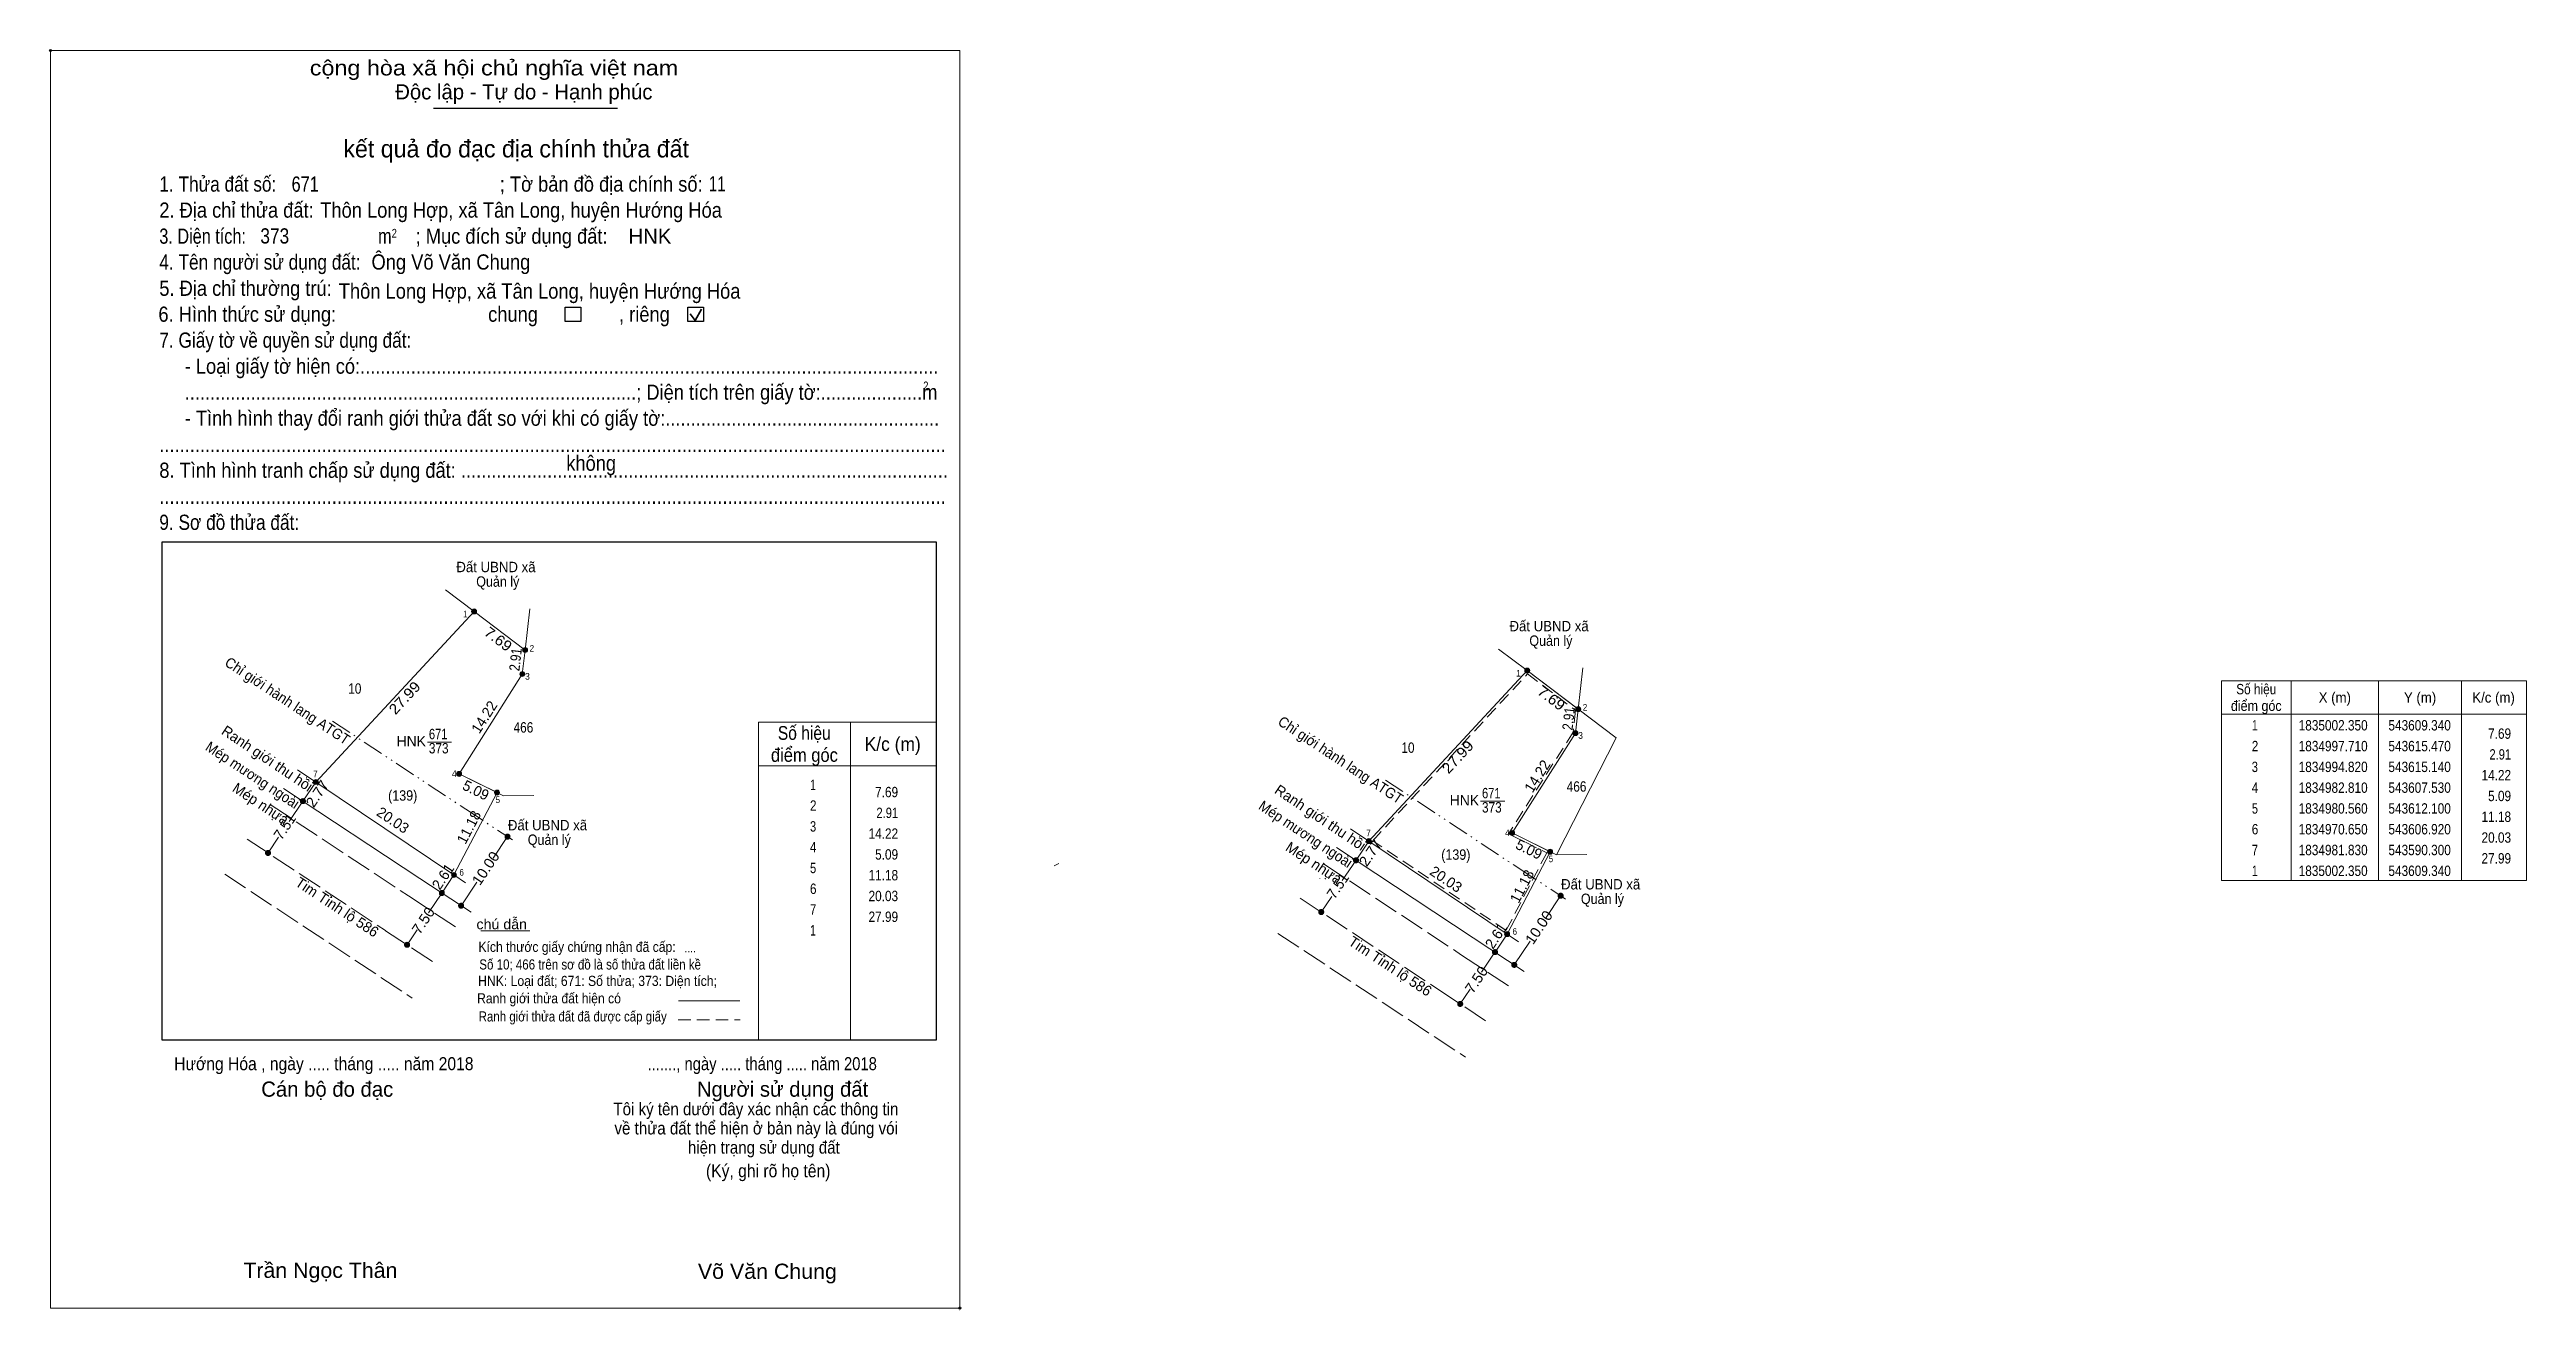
# Model space of a CAD drawing. Header units: metres. Extents: x 543432 to 543730, y 1834925 to 1835077.
import ezdxf
from ezdxf.enums import TextEntityAlignment as Align

# ---------------------------------------------------------------- set-up
doc = ezdxf.new("R2010")
doc.units = ezdxf.units.M
doc.header["$LTSCALE"] = 0.5
doc.header["$PDMODE"] = 32
doc.header["$PDSIZE"] = 0.25
for name, pattern in [('DASH_DOUBLE_DOT', [9.2, 5, -1.2, 0.3, -1.2, 0.3, -1.2]), ('LONG_DASHED', [7.5, 6, -1.5]), ('MEDIUM_DASHED', [4.5, 3, -1.5])]:
    doc.linetypes.add(name, pattern=pattern)
for name, color, linetype, lineweight in [('1', 7, 'Continuous', 13), ('10', 7, 'Continuous', 13), ('17', 7, 'Continuous', 13), ('2', 7, 'Continuous', 25), ('36', 7, 'Continuous', 13), ('6', 7, 'Continuous', 13), ('63', 7, 'Continuous', 13)]:
    doc.layers.add(name, color=color, linetype=linetype, lineweight=lineweight)

msp = doc.modelspace()

# ---------------------------------------------------------------- hatches: boundary and pattern name
at = {"layer": '63'}
for points in [[(543482.97, 1835009.46, 1), (543482.37, 1835009.46, 1)], [(543489.1, 1835004.82, 1), (543488.5, 1835004.82, 1)], [(543488.77, 1835001.93, 1), (543488.17, 1835001.93, 1)], [(543609.64, 1835002.35, 1), (543609.04, 1835002.35, 1)], [(543615.77, 1834997.71, 1), (543615.17, 1834997.71, 1)], [(543615.44, 1834994.82, 1), (543614.84, 1834994.82, 1)], [(543463.93, 1834988.94, 1), (543463.33, 1834988.94, 1)], [(543481.16, 1834989.92, 1), (543480.56, 1834989.92, 1)], [(543462.38, 1834986.64, 1), (543461.78, 1834986.64, 1)], [(543485.73, 1834987.67, 1), (543485.13, 1834987.67, 1)], [(543486.99, 1834982.37, 1), (543486.39, 1834982.37, 1)], [(543607.83, 1834982.81, 1), (543607.23, 1834982.81, 1)], [(543458.19, 1834980.41, 1), (543457.59, 1834980.41, 1)], [(543589.05, 1834979.53, 1), (543588.45, 1834979.53, 1)], [(543590.6, 1834981.83, 1), (543590, 1834981.83, 1)], [(543612.4, 1834980.56, 1), (543611.8, 1834980.56, 1)], [(543480.55, 1834977.76, 1), (543479.95, 1834977.76, 1)], [(543479.09, 1834975.59, 1), (543478.49, 1834975.59, 1)], [(543481.41, 1834974.06, 1), (543480.81, 1834974.06, 1)], [(543613.66, 1834975.26, 1), (543613.06, 1834975.26, 1)], [(543584.86, 1834973.3, 1), (543584.26, 1834973.3, 1)], [(543607.22, 1834970.65, 1), (543606.62, 1834970.65, 1)], [(543474.91, 1834969.36, 1), (543474.31, 1834969.36, 1)], [(543605.76, 1834968.48, 1), (543605.16, 1834968.48, 1)], [(543608.08, 1834966.95, 1), (543607.48, 1834966.95, 1)], [(543601.58, 1834962.25, 1), (543600.98, 1834962.25, 1)]]:
    msp.add_hatch(color=256, dxfattribs=at).paths.add_polyline_path(points)

# ---------------------------------------------------------------- linework, layer by layer
at = {"layer": '1'}
for p, q in [((543463.63, 1834988.94), (543461.42, 1834990.42)), ((543480.25, 1834977.76), (543463.63, 1834988.94)), ((543590.3, 1834981.83), (543588.09, 1834983.31)), ((543606.92, 1834970.65), (543590.3, 1834981.83)), ((543481.64, 1834976.83), (543480.25, 1834977.76)), ((543553.02, 1834979.15), (543552.46, 1834978.87)), ((543608.31, 1834969.72), (543606.92, 1834970.65))]:
    msp.add_line(p, q, dxfattribs=at)
for points in [[(543482.67, 1835009.46), (543488.8, 1835004.82), (543488.47, 1835001.93), (543480.86, 1834989.92), (543485.43, 1834987.67), (543480.25, 1834977.76), (543463.63, 1834988.94)], [(543609.34, 1835002.35), (543615.47, 1834997.71), (543615.14, 1834994.82), (543607.53, 1834982.81), (543612.1, 1834980.56), (543606.92, 1834970.65), (543590.3, 1834981.83)]]:
    msp.add_lwpolyline(points, close=True, dxfattribs=at)
for points in [[(543488.8, 1835004.82), (543488.47, 1835001.93), (543480.86, 1834989.92), (543486.2, 1834987.29), (543489.86, 1834987.32)], [(543615.47, 1834997.71), (543615.14, 1834994.82), (543607.53, 1834982.81), (543612.87, 1834980.18), (543616.53, 1834980.21)]]:
    msp.add_lwpolyline(points, dxfattribs=at)
at = {"layer": '1', "linetype": 'MEDIUM_DASHED'}
msp.add_lwpolyline([(543609.38, 1835001.95), (543615.15, 1834997.57), (543614.85, 1834994.92), (543607.1, 1834982.69), (543611.69, 1834980.43), (543606.81, 1834971.09), (543590.76, 1834981.88)], close=True, dxfattribs=at)
at = {"layer": '10'}
for p, q in [((543489.36, 1835009.77), (543488.8, 1835004.82)), ((543616.03, 1835002.66), (543615.47, 1834997.71)), ((543457.74, 1834984.47), (543457.74, 1834984.46)), ((543584.41, 1834977.36), (543584.41, 1834977.35))]:
    msp.add_line(p, q, dxfattribs=at)
at = {"layer": '17'}
msp.add_line((543483.5, 1834971.05), (543489.36, 1834971.05), dxfattribs=at)
at = {"layer": '2'}
for p, q in [((543477.79, 1835069.98), (543499.91, 1835069.98)), ((543445.14, 1835017.83), (543538.24, 1835017.83)), ((543538.24, 1835017.83), (543538.24, 1834957.9))]:
    msp.add_line(p, q, dxfattribs=at)
at = {"layer": '2', "lineweight": 35}
for p, q in [((543508.64, 1835045.26), (543509.26, 1835044.45)), ((543509.26, 1835044.45), (543510.02, 1835045.81))]:
    msp.add_line(p, q, dxfattribs=at)
at = {"layer": '2', "lineweight": 13}
msp.add_lwpolyline([(543431.73, 1835076.92), (543541.09, 1835076.92), (543541.09, 1834925.67), (543431.73, 1834925.67)], close=True, dxfattribs=at)
at = {"layer": '2'}
for points in [[(543493.62, 1835046.07), (543495.49, 1835046.07), (543495.49, 1835044.32), (543493.62, 1835044.32)], [(543508.39, 1835046.07), (543510.27, 1835046.07), (543510.27, 1835044.32), (543508.39, 1835044.32)]]:
    msp.add_lwpolyline(points, close=True, dxfattribs=at)
msp.add_lwpolyline([(543538.24, 1834957.9), (543445.14, 1834957.9), (543445.14, 1835017.83)], dxfattribs=at)
for p in [(543431.73, 1835076.92), (543541.09, 1834925.67)]:
    msp.add_point(p, dxfattribs=at)
at = {"layer": '36'}
for p, q in [((543482.67, 1835009.46), (543463.63, 1834988.94)), ((543479.23, 1835012.05), (543482.67, 1835009.46)), ((543488.8, 1835004.82), (543482.67, 1835009.46)), ((543605.9, 1835004.94), (543609.34, 1835002.35)), ((543609.34, 1835002.35), (543590.3, 1834981.83)), ((543620.03, 1834994.26), (543609.34, 1835002.35)), ((543620.03, 1834994.26), (543612.87, 1834980.18)), ((543459.75, 1834988.18), (543476.16, 1834977.33)), ((543480.25, 1834977.76), (543485.43, 1834987.67)), ((543586.42, 1834981.07), (543602.83, 1834970.22)), ((543606.92, 1834970.65), (543612.1, 1834980.56)), ((543476.16, 1834977.33), (543482.32, 1834973.27)), ((543602.83, 1834970.22), (543608.99, 1834966.16))]:
    msp.add_line(p, q, dxfattribs=at)
at = {"layer": '36', "linetype": 'DASH_DOUBLE_DOT'}
for p, q in [((543465.63, 1834996.27), (543481.67, 1834985.67)), ((543592.3, 1834989.16), (543608.34, 1834978.56)), ((543481.66, 1834985.68), (543487.29, 1834981.97)), ((543608.33, 1834978.57), (543613.96, 1834974.86))]:
    msp.add_line(p, q, dxfattribs=at)
at = {"layer": '36', "linetype": 'LONG_DASHED'}
for p, q in [((543458.15, 1834986.23), (543474.78, 1834975.24)), ((543455.38, 1834982.07), (543472.02, 1834971.07)), ((543452.69, 1834977.85), (543475.24, 1834962.95)), ((543584.82, 1834979.12), (543601.45, 1834968.13)), ((543474.78, 1834975.24), (543480.88, 1834971.22)), ((543582.05, 1834974.96), (543598.69, 1834963.96)), ((543472.03, 1834971.06), (543477.79, 1834967.26)), ((543579.36, 1834970.74), (543601.91, 1834955.84)), ((543601.45, 1834968.13), (543607.55, 1834964.11)), ((543598.7, 1834963.95), (543604.46, 1834960.15))]:
    msp.add_line(p, q, dxfattribs=at)
at = {"layer": '6'}
msp.add_line((543507.24, 1834962.61), (543514.64, 1834962.61), dxfattribs=at)
at = {"layer": '6', "linetype": 'MEDIUM_DASHED'}
msp.add_line((543507.23, 1834960.34), (543514.68, 1834960.34), dxfattribs=at)
at = {"layer": '63'}
for p, q in [((543701.23, 1835001.11), (543701.23, 1834977.11)), ((543711.73, 1835001.11), (543711.73, 1834977.11)), ((543721.73, 1835001.11), (543721.73, 1834977.11)), ((543527.95, 1834996.16), (543527.95, 1834957.89)), ((543527.95, 1834996.16), (543527.95, 1834957.89)), ((543692.83, 1834997.11), (543729.53, 1834997.11)), ((543477.06, 1834993.74), (543479.96, 1834993.74)), ((543462.08, 1834986.64), (543463.63, 1834988.94)), ((543460.43, 1834984.19), (543462.08, 1834986.64)), ((543603.73, 1834986.63), (543606.63, 1834986.63)), ((543457.89, 1834980.41), (543459.15, 1834982.29)), ((543484.95, 1834979.77), (543486.69, 1834982.37)), ((543588.75, 1834979.53), (543590.3, 1834981.83)), ((543478.8, 1834975.59), (543480.25, 1834977.76)), ((543481.11, 1834974.06), (543483.01, 1834976.89)), ((543587.1, 1834977.08), (543588.75, 1834979.53)), ((543477.18, 1834973.19), (543478.79, 1834975.59)), ((543584.56, 1834973.3), (543585.82, 1834975.18)), ((543611.62, 1834972.66), (543613.36, 1834975.26)), ((543474.61, 1834969.36), (543475.81, 1834971.15)), ((543603.85, 1834966.08), (543605.46, 1834968.48)), ((543605.47, 1834968.48), (543606.92, 1834970.65)), ((543607.78, 1834966.95), (543609.68, 1834969.78)), ((543601.28, 1834962.25), (543602.48, 1834964.04))]:
    msp.add_line(p, q, dxfattribs=at)
msp.add_lwpolyline([(543692.83, 1835001.11), (543729.53, 1835001.11), (543729.53, 1834977.11), (543692.83, 1834977.11)], close=True, dxfattribs=at)
for points in [[(543528.64, 1834957.89), (543516.86, 1834957.89), (543516.86, 1834996.16), (543528.64, 1834996.16)], [(543527.01, 1834996.16), (543538.24, 1834996.16), (543538.24, 1834957.89), (543527.01, 1834957.89)], [(543516.86, 1834990.89), (543527.95, 1834990.89), (543538.24, 1834990.89)]]:
    msp.add_lwpolyline(points, dxfattribs=at)
for centre in [(543482.67, 1835009.46), (543488.8, 1835004.82), (543488.47, 1835001.93), (543609.34, 1835002.35), (543615.47, 1834997.71), (543615.14, 1834994.82), (543463.63, 1834988.94), (543480.86, 1834989.92), (543485.43, 1834987.67), (543607.53, 1834982.81), (543590.3, 1834981.83), (543612.1, 1834980.56), (543480.25, 1834977.76), (543606.92, 1834970.65)]:
    msp.add_circle(centre, 0.3, dxfattribs=at)
at = {"layer": '63', "linetype": 'DASH_DOUBLE_DOT'}
for centre in [(543462.08, 1834986.64), (543486.69, 1834982.37), (543457.89, 1834980.41), (543588.75, 1834979.53), (543478.79, 1834975.59), (543481.11, 1834974.06), (543613.36, 1834975.26), (543584.56, 1834973.3), (543474.61, 1834969.36), (543605.46, 1834968.48), (543607.78, 1834966.95), (543601.28, 1834962.25)]:
    msp.add_circle(centre, 0.3, dxfattribs=at)

# ---------------------------------------------------------------- texts
at = {"layer": '1'}
for s, width, p in [('671', 0.8, (543478.35, 1834994.09)), ('373', 0.85, (543478.415, 1834992.38)), ('373', 0.85, (543605.085, 1834985.27)), ('671', 0.8, (543605.02, 1834986.98))]:
    msp.add_text(s, height=1.25, dxfattribs=dict(at, width=width)).set_placement(p, align=Align.CENTER)
for p in [(543475.115, 1834993.23), (543601.785, 1834986.12)]:
    msp.add_text('HNK', height=1.25, dxfattribs=at).set_placement(p, align=Align.CENTER)
at = {"layer": '2'}
for s, height, width, p in [('cộng hòa xã hội chủ nghĩa việt nam', 1.825, 1.15, (543462.91, 1835073.93)), ('1. Thửa đất số:', 1.825, 0.85, (543444.81, 1835059.95)), ('671', 1.83, 0.8, (543460.72, 1835059.95)), ('; Tờ bản đồ địa chính số:', 1.825, 0.9, (543485.76, 1835059.95)), ('11', 1.83, 0.75, (543510.89, 1835059.98)), ('2. Địa chỉ thửa đất:', 1.825, 0.9, (543444.81, 1835056.82)), ('Thôn Long Hợp, xã Tân Long, huyện Hướng Hóa', 1.83, 0.9, (543464.16, 1835056.82)), ('3. Diện tích:', 1.825, 0.8, (543444.81, 1835053.69)), ('373', 1.83, 0.85, (543456.96, 1835053.71)), ('m', 1.825, 0.8, (543471.12, 1835053.69)), ('2', 1.043, 0.8, (543472.76, 1835054.43)), ('; Mục đích sử dụng đất:', 1.825, 0.9, (543475.64, 1835053.69)), ('4. Tên người sử dụng đất:', 1.825, 0.85, (543444.81, 1835050.57)), ('Ông Võ Văn Chung', 1.83, 0.9, (543470.33, 1835050.58)), ('5. Địa chỉ thường trú:', 1.825, 0.9, (543444.81, 1835047.42)), ('Thôn Long Hợp, xã Tân Long, huyện Hướng Hóa', 1.83, 0.9, (543466.39, 1835047.08)), ('6. Hình thức sử dụng:', 1.825, 0.9, (543444.7, 1835044.3)), ('chung                , riêng', 1.825, 0.9, (543484.36, 1835044.3)), ('7. Giấy tờ về quyền sử dụng đất:', 1.825, 0.85, (543444.81, 1835041.18)), ('     - Loại giấy tờ hiện có:..................................................................................................................', 1.825, 0.9, (543444.81, 1835038.05)), ('     .........................................................................................; Diện tích trên giấy tờ:....................m', 1.825, 0.9, (543444.81, 1835034.92)), ('2', 1.043, 0.8, (543536.7, 1835036.07)), ('     - Tình hình thay đổi ranh giới thửa đất so với khi có giấy tờ:......................................................', 1.825, 0.9, (543444.81, 1835031.79)), ('8. Tình hình tranh chấp sử dụng đất: ................................................................................................', 1.825, 0.9, (543444.81, 1835025.53)), ('...........................................................................................................................................................', 1.825, 0.9, (543444.81, 1835028.65)), ('không', 1.825, 0.9, (543493.76, 1835026.38)), ('...........................................................................................................................................................', 1.825, 0.9, (543444.81, 1835022.4)), ('9. Sơ đồ thửa đất:', 1.825, 0.85, (543444.81, 1835019.27)), ('Hướng Hóa , ngày ..... tháng ..... năm 2018', 1.565, 0.9, (543446.6, 1834954.28)), ('......., ngày ..... tháng ..... năm 2018', 1.565, 0.85, (543503.53, 1834954.28)), ('(Ký, ghi rõ họ tên)', 1.565, 0.9, (543510.56, 1834941.4)), ('Trần Ngọc Thân', 1.826, 1.05, (543454.92, 1834929.3)), ('Võ Văn Chung', 1.83, 1.05, (543509.59, 1834929.18))]:
    msp.add_text(s, height=height, dxfattribs=dict(at, width=width)).set_placement(p)
for s, height, p in [('Độc lập - Tự do - Hạnh phúc', 1.825, (543473.19, 1835071.05)), ('HNK', 1.83, (543501.24, 1835053.68)), ('Cán bộ đo đạc', 1.825, (543457.07, 1834951.09)), ('Người sử dụng đất', 1.825, (543509.47, 1834951.09))]:
    msp.add_text(s, height=height, dxfattribs=at).set_placement(p)
for s, height, p in [('kết quả đo đạc địa chính thửa đất', 2.086, (543487.73, 1835064.07)), ('.', 0.5216, (543541.076, 1834925.38))]:
    msp.add_text(s, height=height, dxfattribs=at).set_placement(p, align=Align.CENTER)
for s, height, width, p in [('....', 1.01, 0.95, (543508.66, 1834968.47)), ('Tôi ký tên dưới đây xác nhận các thông tin', 1.508, 0.9, (543516.57, 1834948.86)), ('về thửa đất thể hiện ở bản này là đúng vói', 1.508, 0.9, (543516.6, 1834946.55)), ('hiện trạng sử dụng đất', 1.508, 0.9, (543517.52, 1834944.24))]:
    msp.add_text(s, height=height, dxfattribs=dict(at, width=width)).set_placement(p, align=Align.CENTER)
at = {"layer": '6'}
for s, height, width, p in [('chú dẫn', 1.215, 1.05, (543482.96, 1834971.23)), ('Kích thước giấy chứng nhận đã cấp:', 1.215, 0.9, (543483.19, 1834968.51)), ('Số 10; 466 trên sơ đồ là số thửa đất liền kề', 1.22, 0.85, (543483.3, 1834966.39)), ('HNK: Loại đất; 671: Số thửa; 373: Diện tích;', 1.22, 0.9, (543483.15, 1834964.41)), ('Ranh giới thửa đất hiện có ', 1.215, 0.9, (543483.03, 1834962.32)), ('Ranh giới thửa đất đã được cấp giấy', 1.215, 0.85, (543483.22, 1834960.14))]:
    msp.add_text(s, height=height, dxfattribs=dict(at, width=width)).set_placement(p)
at = {"layer": '63'}
for s, height, width, p in [('Đất UBND xã ', 1.25, 0.95, (543485.52, 1835014.18)), ('Quản lý', 1.25, 0.9, (543485.52, 1835012.43)), ('Đất UBND xã ', 1.25, 0.95, (543612.19, 1835007.07)), ('Quản lý', 1.25, 0.9, (543612.19, 1835005.32)), ('10', 1.25, 0.85, (543468.325, 1834999.56)), ('Số hiệu', 1.25, 0.85, (543697.03, 1834999.49)), ('điểm góc', 1.25, 0.9, (543697.03, 1834997.49)), ('X (m)', 1.25, 0.95, (543706.48, 1834998.49)), ('Y (m)', 1.25, 0.95, (543716.735, 1834998.49)), ('K/c (m)', 1.25, 0.95, (543725.575, 1834998.49)), ('466', 1.25, 0.85, (543488.605, 1834994.89)), ('Số hiệu', 1.649, 0.85, (543522.385, 1834994.02)), (' 1', 1.25, 0.75, (543696.68, 1834995.14)), ('1835002.350', 1.25, 0.85, (543706.28, 1834995.14)), ('543609.340', 1.25, 0.85, (543716.68, 1834995.14)), ('điểm góc', 1.649, 0.9, (543522.4, 1834991.37)), ('K/c (m)', 1.649, 0.95, (543533.02, 1834992.69)), ('10', 1.25, 0.85, (543594.995, 1834992.45)), (' 2', 1.25, 0.85, (543696.685, 1834992.64)), ('1834997.710', 1.25, 0.85, (543706.28, 1834992.64)), ('543615.470', 1.25, 0.85, (543716.68, 1834992.64)), (' 1', 1.25, 0.75, (543523.26, 1834987.98)), ('466', 1.25, 0.85, (543615.275, 1834987.78)), (' 4', 1.25, 0.85, (543696.68, 1834987.64)), (' 3', 1.25, 0.8, (543696.675, 1834990.14)), ('1834994.820', 1.25, 0.85, (543706.28, 1834990.14)), ('1834982.810', 1.25, 0.85, (543706.28, 1834987.64)), ('543615.140', 1.25, 0.85, (543716.68, 1834990.14)), ('543607.530', 1.25, 0.85, (543716.68, 1834987.64)), ('(139)', 1.25, 0.9, (543474.085, 1834986.7)), (' 2', 1.25, 0.85, (543523.265, 1834985.48)), (' 5', 1.25, 0.8, (543696.685, 1834985.14)), ('1834980.560', 1.25, 0.85, (543706.28, 1834985.14)), ('543612.100', 1.25, 0.85, (543716.68, 1834985.14)), ('Đất UBND xã ', 1.25, 0.95, (543491.72, 1834983.13)), ('Quản lý', 1.25, 0.9, (543491.72, 1834981.38)), (' 3', 1.25, 0.8, (543523.255, 1834982.98)), (' 6', 1.25, 0.85, (543696.685, 1834982.64)), ('1834970.650', 1.25, 0.85, (543706.28, 1834982.64)), ('543606.920', 1.25, 0.85, (543716.68, 1834982.64)), (' 4', 1.25, 0.85, (543523.26, 1834980.48)), ('(139)', 1.25, 0.9, (543600.755, 1834979.59)), (' 7', 1.25, 0.8, (543696.685, 1834980.14)), ('1834981.830', 1.25, 0.85, (543706.28, 1834980.14)), ('543590.300', 1.25, 0.85, (543716.68, 1834980.14)), (' 5', 1.25, 0.8, (543523.265, 1834977.98)), (' 6', 1.25, 0.85, (543523.265, 1834975.48)), ('Đất UBND xã ', 1.25, 0.95, (543618.39, 1834976.02)), (' 1', 1.25, 0.75, (543696.68, 1834977.64)), ('1835002.350', 1.25, 0.85, (543706.28, 1834977.64)), ('543609.340', 1.25, 0.85, (543716.68, 1834977.64)), (' 7', 1.25, 0.8, (543523.265, 1834972.98)), ('Quản lý', 1.25, 0.9, (543618.39, 1834974.27)), (' 1', 1.25, 0.75, (543523.26, 1834970.48))]:
    msp.add_text(s, height=height, dxfattribs=dict(at, width=width)).set_placement(p, align=Align.CENTER)
for s, height, width, p in [(' 1', 0.8, 0.9, (543481.88, 1835008.74)), (' 2', 0.8, 0.9, (543489.89, 1835004.63)), (' 3', 0.8, 0.95, (543489.37, 1835001.25)), (' 1', 0.8, 0.9, (543608.55, 1835001.63)), (' 2', 0.8, 0.9, (543616.56, 1834997.52)), (' 3', 0.8, 0.95, (543616.04, 1834994.14)), ('7.69', 1.25, 0.85, (543727.68, 1834994.14)), ('2.91', 1.25, 0.8, (543727.68, 1834991.64)), (' 7', 0.8, 0.9, (543463.85, 1834989.51)), (' 4', 0.8, 0.95, (543480.57, 1834989.54)), ('14.22', 1.25, 0.85, (543727.68, 1834989.14)), (' 5', 0.8, 0.9, (543485.79, 1834986.41)), ('7.69', 1.25, 0.85, (543533.67, 1834987.11)), ('2.91', 1.25, 0.8, (543533.67, 1834984.61)), ('5.09', 1.25, 0.85, (543727.68, 1834986.64)), ('14.22', 1.25, 0.85, (543533.67, 1834982.11)), (' 7', 0.8, 0.9, (543590.52, 1834982.4)), (' 4', 0.8, 0.95, (543607.24, 1834982.43)), ('20.03', 1.25, 0.85, (543727.68, 1834981.64)), ('11.18', 1.25, 0.85, (543727.68, 1834984.14)), ('5.09', 1.25, 0.85, (543533.67, 1834979.61)), (' 5', 0.8, 0.9, (543612.46, 1834979.3)), ('27.99', 1.25, 0.85, (543727.68, 1834979.14)), (' 6', 0.8, 0.9, (543481.44, 1834977.68)), ('11.18', 1.25, 0.85, (543533.67, 1834977.11)), ('20.03', 1.25, 0.85, (543533.67, 1834974.61)), ('27.99', 1.25, 0.85, (543533.67, 1834972.11)), (' 6', 0.8, 0.9, (543608.11, 1834970.57))]:
    msp.add_text(s, height=height, dxfattribs=dict(at, width=width)).set_placement(p, align=Align.RIGHT)
for s, rotation, width, p in [('7.69', 322.877, 1.1, (543485.1978, 1835005.6338)), ('Chỉ giới hành lang ATGT', 326.541, 0.95, (543459.8804, 1834998.1857)), ('2.91', 83.486, 0.85, (543488.2698, 1835003.6091)), ('27.99', 47.143, 1.1, (543474.7737, 1834998.6399)), ('7.69', 322.877, 1.1, (543611.8678, 1834998.5238)), ('2.91', 83.486, 0.85, (543614.9398, 1834996.4991)), ('Chỉ giới hành lang ATGT', 326.541, 0.95, (543586.5504, 1834991.0757)), ('Mép mương ngoài', 326.528, 0.95, (543455.6753, 1834989.2656)), ('27.99', 47.143, 1.1, (543601.4437, 1834991.5299)), ('2.77', 56.023, 1.05, (543464.3346, 1834987.1907)), ('Mép mương ngoài', 326.528, 0.95, (543582.3453, 1834982.1556)), ('10.00', 56.097, 1.05, (543484.5942, 1834978.2214)), ('2.77', 56.023, 1.05, (543591.0046, 1834980.0807)), ('7.50', 56.14, 1.05, (543477.0843, 1834971.9318)), ('10.00', 56.097, 1.05, (543611.2642, 1834971.1114)), ('7.50', 56.14, 1.05, (543603.7543, 1834964.8218))]:
    msp.add_text(s, height=1.25, rotation=rotation, dxfattribs=dict(at, width=width)).set_placement(p, align=Align.CENTER)
for s, rotation, p in [('14.22', 57.64, (543484.422, 1834996.4255)), ('Ranh giới thu hồi', 326.19, (543457.4422, 1834991.2565)), ('14.22', 57.64, (543611.092, 1834989.3155)), ('Mép nhựa', 326.541, (543456.6604, 1834985.8009)), ('5.09', 333.787, (543482.6089, 1834987.3972)), ('Ranh giới thu hồi', 326.19, (543584.1122, 1834984.1465)), ('20.03', 326.072, (543472.5562, 1834983.8416)), ('7.51', 56.077, (543460.4094, 1834983.2262)), ('11.18', 62.404, (543482.6003, 1834983.2155)), ('Mép nhựa', 326.541, (543583.3304, 1834978.6909)), ('5.09', 333.787, (543609.2789, 1834980.2872)), ('Tim Tỉnh lộ 586', 326.533, (543465.8503, 1834973.3799)), ('2.61', 56.249, (543479.4541, 1834977.2178)), ('7.51', 56.077, (543587.0794, 1834976.1162)), ('20.03', 326.072, (543599.2262, 1834976.7316)), ('11.18', 62.404, (543609.2703, 1834976.1055)), ('2.61', 56.249, (543606.1241, 1834970.1078)), ('Tim Tỉnh lộ 586', 326.533, (543592.5203, 1834966.2699))]:
    msp.add_text(s, height=1.25, rotation=rotation, dxfattribs=at).set_placement(p, align=Align.CENTER)

doc.saveas('drawing.dxf')
